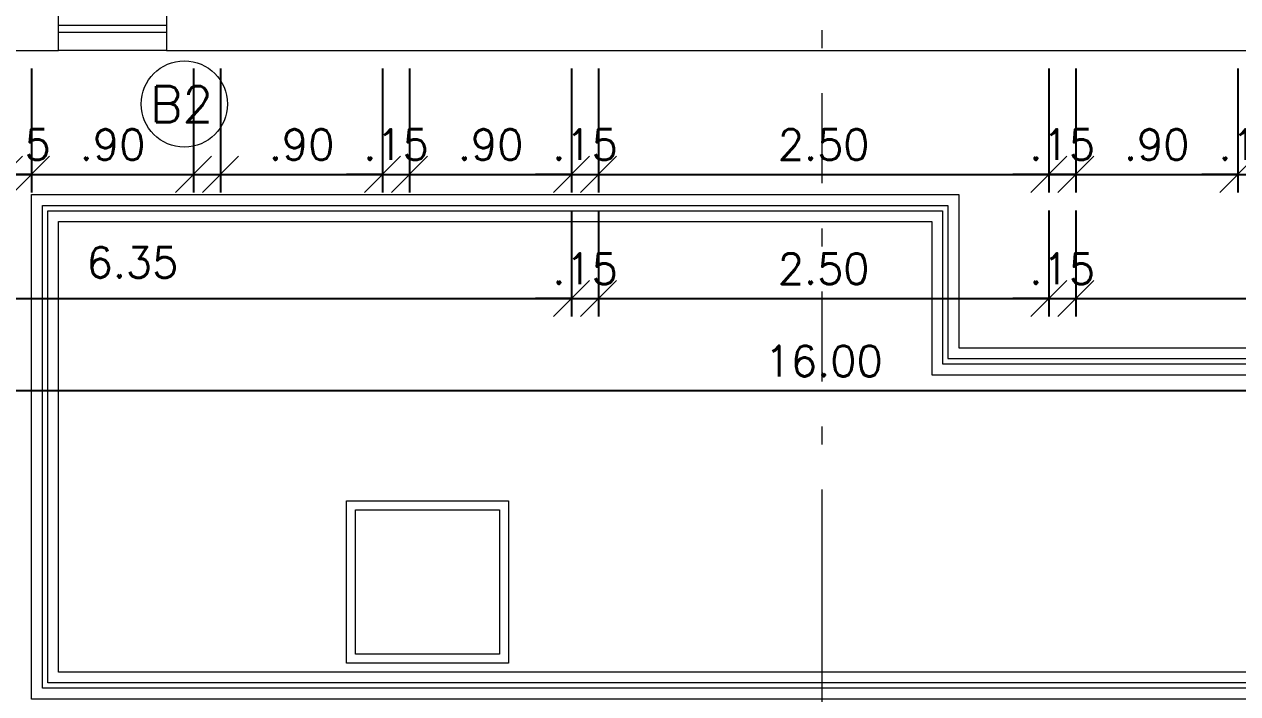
# Model space of a CAD drawing. Header units: millimetres. Extents: x 521 to 1055, y 261 to 520.
# Drawn here: x 534.62 to 541.36, y 370.68 to 374.39 of the extents above; entities that cross this region are included whole.
import ezdxf
from ezdxf.enums import TextEntityAlignment as Align

# ---------------------------------------------------------------- set-up
doc = ezdxf.new("R2010")
doc.units = ezdxf.units.MM
doc.linetypes.add('CONTINU', pattern=[0])
doc.linetypes.add('DASHDOTX2', pattern=[2, 1, -0.5, 0, -0.5])
doc.layers.add('0.1', color=8, linetype='Continuous', lineweight=13)
doc.styles.add('ROMANS', font='romans')
doc.styles.get("Standard").update_dxf_attribs({"font": 'romans.shx'})
doc.dimstyles.new('Fares Eng - 50', dxfattribs={"dimscale": 2, "dimtxt": 0.085, "dimasz": 0.1, "dimexe": 0.05, "dimexo": 0.05, "dimgap": 0.04, "dimtad": 1, "dimzin": 4, "dimdsep": 46, "dimtxsty": 'ROMANS', "dimblk1": 'OBLIQUE', "dimblk2": 'OBLIQUE', "dimsah": 1, "dimcen": 0.05, "dimdle": 0.05, "dimclrd": 8, "dimclre": 8, "dimclrt": 8, "dimaunit": 1, "dimadec": 0, "dimazin": 0, "dimtfac": 1, "dimtix": 1, "dimtmove": 2, "dimatfit": 0, "dimldrblk": 'OPEN90', "dimfxl": 1, "dimtolj": 1, "dimtzin": 0, "dimarcsym": 0})

# ---------------------------------------------------------------- blocks, each defined once
blk = doc.blocks.new('_OBLIQUE')
at = {"color": 0, "linetype": 'ByBlock'}
blk.add_line((-0.5, -0.5), (0.5, 0.5), dxfattribs=at)
blk = doc.blocks.new('*D1101')
at = {"layer": '0.1', "color": 8, "linetype": 'CONTINU', "lineweight": -2, "transparency": 16777216}
for p, q in [((534.514, 374.1465), (534.514, 373.4588)), ((534.664, 374.1465), (534.664, 373.4588)), ((534.514, 373.5588), (534.314, 373.5588)), ((534.664, 373.5588), (534.514, 373.5588)), ((534.664, 373.5588), (534.864, 373.5588))]:
    blk.add_line(p, q, dxfattribs=at)
at = {"layer": 'DEFPOINTS', "color": 0, "linetype": 'CONTINU', "lineweight": -2, "transparency": 16777216}
for p in [(534.514, 374.2465), (534.664, 374.2465), (534.514, 373.5588)]:
    blk.add_point(p, dxfattribs=at)
at = {"layer": '0.1', "color": 8, "linetype": 'CONTINU', "lineweight": -2, "transparency": 16777216, "xscale": 0.2, "yscale": 0.2, "zscale": 0.2}
blk.add_blockref('_OBLIQUE', (534.514, 373.5588), dxfattribs=at)
at = {"layer": '0.1', "color": 8, "linetype": 'CONTINU', "lineweight": -2, "transparency": 16777216, "xscale": 0.2, "yscale": 0.2, "zscale": 0.2, "rotation": 180}
blk.add_blockref('_OBLIQUE', (534.664, 373.5588), dxfattribs=at)
at = {"layer": '0.1', "color": 8, "linetype": 'CONTINU', "transparency": 16777216, "insert": (534.589, 373.7238), "char_height": 0.17, "attachment_point": 5, "style": 'ROMANS'}
blk.add_mtext('\\A1;.15', dxfattribs=at)
blk = doc.blocks.new('_Open90')
at = {"color": 0, "linetype": 'ByBlock', "lineweight": -2}
for p, q in [((-0.5, 0.5), (0, 0)), ((0, 0), (-1, 0)), ((0, 0), (-0.5, -0.5))]:
    blk.add_line(p, q, dxfattribs=at)
blk = doc.blocks.new('*D1103')
at = {"layer": '0.1', "color": 8, "linetype": 'CONTINU', "lineweight": -2, "transparency": 16777216}
for p, q in [((534.664, 374.1465), (534.664, 373.4588)), ((535.564, 374.1465), (535.564, 373.4588)), ((534.564, 373.5588), (535.664, 373.5588))]:
    blk.add_line(p, q, dxfattribs=at)
at = {"layer": 'DEFPOINTS', "color": 0, "linetype": 'CONTINU', "lineweight": -2, "transparency": 16777216}
for p in [(534.664, 374.2465), (535.564, 374.2465), (535.564, 373.5588)]:
    blk.add_point(p, dxfattribs=at)
at = {"layer": '0.1', "color": 8, "linetype": 'CONTINU', "lineweight": -2, "transparency": 16777216, "xscale": 0.2, "yscale": 0.2, "zscale": 0.2, "rotation": 180}
blk.add_blockref('_OBLIQUE', (534.664, 373.5588), dxfattribs=at)
at = {"layer": '0.1', "color": 8, "linetype": 'CONTINU', "lineweight": -2, "transparency": 16777216, "xscale": 0.2, "yscale": 0.2, "zscale": 0.2}
blk.add_blockref('_OBLIQUE', (535.564, 373.5588), dxfattribs=at)
at = {"layer": '0.1', "color": 8, "linetype": 'CONTINU', "transparency": 16777216, "insert": (535.114, 373.7238), "char_height": 0.17, "attachment_point": 5, "style": 'ROMANS'}
blk.add_mtext('\\A1;.90', dxfattribs=at)
blk = doc.blocks.new('*D1104')
at = {"layer": '0.1', "color": 8, "lineweight": -2, "transparency": 16777216}
for p, q in [((535.714, 374.1465), (535.714, 373.4588)), ((536.614, 374.1465), (536.614, 373.4588)), ((535.614, 373.5588), (536.714, 373.5588))]:
    blk.add_line(p, q, dxfattribs=at)
at = {"layer": 'DEFPOINTS', "color": 0, "lineweight": -2, "transparency": 16777216}
for p in [(535.714, 374.2465), (536.614, 374.2465), (536.614, 373.5588)]:
    blk.add_point(p, dxfattribs=at)
at = {"layer": '0.1', "color": 8, "lineweight": -2, "transparency": 16777216, "xscale": 0.2, "yscale": 0.2, "zscale": 0.2, "rotation": 180}
blk.add_blockref('_OBLIQUE', (535.714, 373.5588), dxfattribs=at)
at = {"layer": '0.1', "color": 8, "lineweight": -2, "transparency": 16777216, "xscale": 0.2, "yscale": 0.2, "zscale": 0.2}
blk.add_blockref('_OBLIQUE', (536.614, 373.5588), dxfattribs=at)
at = {"layer": '0.1', "color": 8, "transparency": 16777216, "insert": (536.164, 373.7238), "char_height": 0.17, "attachment_point": 5, "style": 'ROMANS'}
blk.add_mtext('\\A1;.90', dxfattribs=at)
blk = doc.blocks.new('*D1105')
at = {"layer": '0.1', "color": 8, "linetype": 'CONTINU', "lineweight": -2, "transparency": 16777216}
for p, q in [((536.614, 374.1465), (536.614, 373.4588)), ((536.764, 374.1465), (536.764, 373.4588)), ((536.614, 373.5588), (536.414, 373.5588)), ((536.614, 373.5588), (536.764, 373.5588)), ((536.764, 373.5588), (536.964, 373.5588))]:
    blk.add_line(p, q, dxfattribs=at)
at = {"layer": 'DEFPOINTS', "color": 0, "linetype": 'CONTINU', "lineweight": -2, "transparency": 16777216}
for p in [(536.614, 374.2465), (536.764, 374.2465), (536.764, 373.5588)]:
    blk.add_point(p, dxfattribs=at)
at = {"layer": '0.1', "color": 8, "linetype": 'CONTINU', "lineweight": -2, "transparency": 16777216, "xscale": 0.2, "yscale": 0.2, "zscale": 0.2}
blk.add_blockref('_OBLIQUE', (536.614, 373.5588), dxfattribs=at)
at = {"layer": '0.1', "color": 8, "linetype": 'CONTINU', "lineweight": -2, "transparency": 16777216, "xscale": 0.2, "yscale": 0.2, "zscale": 0.2, "rotation": 180}
blk.add_blockref('_OBLIQUE', (536.764, 373.5588), dxfattribs=at)
at = {"layer": '0.1', "color": 8, "linetype": 'CONTINU', "transparency": 16777216, "insert": (536.689, 373.7238), "char_height": 0.17, "attachment_point": 5, "style": 'ROMANS'}
blk.add_mtext('\\A1;.15', dxfattribs=at)
blk = doc.blocks.new('*D1106')
at = {"layer": '0.1', "color": 8, "linetype": 'CONTINU', "lineweight": -2, "transparency": 16777216}
for p, q in [((536.764, 374.1465), (536.764, 373.4588)), ((537.664, 374.1465), (537.664, 373.4588)), ((536.664, 373.5588), (537.764, 373.5588))]:
    blk.add_line(p, q, dxfattribs=at)
at = {"layer": 'DEFPOINTS', "color": 0, "linetype": 'CONTINU', "lineweight": -2, "transparency": 16777216}
for p in [(536.764, 374.2465), (537.664, 374.2465), (537.664, 373.5588)]:
    blk.add_point(p, dxfattribs=at)
at = {"layer": '0.1', "color": 8, "linetype": 'CONTINU', "lineweight": -2, "transparency": 16777216, "xscale": 0.2, "yscale": 0.2, "zscale": 0.2, "rotation": 180}
blk.add_blockref('_OBLIQUE', (536.764, 373.5588), dxfattribs=at)
at = {"layer": '0.1', "color": 8, "linetype": 'CONTINU', "lineweight": -2, "transparency": 16777216, "xscale": 0.2, "yscale": 0.2, "zscale": 0.2}
blk.add_blockref('_OBLIQUE', (537.664, 373.5588), dxfattribs=at)
at = {"layer": '0.1', "color": 8, "linetype": 'CONTINU', "transparency": 16777216, "insert": (537.214, 373.7238), "char_height": 0.17, "attachment_point": 5, "style": 'ROMANS'}
blk.add_mtext('\\A1;.90', dxfattribs=at)
blk = doc.blocks.new('*D1107')
at = {"layer": '0.1', "color": 8, "linetype": 'CONTINU', "lineweight": -2, "transparency": 16777216}
for p, q in [((537.664, 374.1465), (537.664, 373.4588)), ((537.814, 374.1465), (537.814, 373.4588)), ((537.664, 373.5588), (537.464, 373.5588)), ((537.664, 373.5588), (537.814, 373.5588)), ((537.814, 373.5588), (538.014, 373.5588))]:
    blk.add_line(p, q, dxfattribs=at)
at = {"layer": 'DEFPOINTS', "color": 0, "linetype": 'CONTINU', "lineweight": -2, "transparency": 16777216}
for p in [(537.664, 374.2465), (537.814, 374.2465), (537.814, 373.5588)]:
    blk.add_point(p, dxfattribs=at)
at = {"layer": '0.1', "color": 8, "linetype": 'CONTINU', "lineweight": -2, "transparency": 16777216, "xscale": 0.2, "yscale": 0.2, "zscale": 0.2}
blk.add_blockref('_OBLIQUE', (537.664, 373.5588), dxfattribs=at)
at = {"layer": '0.1', "color": 8, "linetype": 'CONTINU', "lineweight": -2, "transparency": 16777216, "xscale": 0.2, "yscale": 0.2, "zscale": 0.2, "rotation": 180}
blk.add_blockref('_OBLIQUE', (537.814, 373.5588), dxfattribs=at)
at = {"layer": '0.1', "color": 8, "linetype": 'CONTINU', "transparency": 16777216, "insert": (537.739, 373.7238), "char_height": 0.17, "attachment_point": 5, "style": 'ROMANS'}
blk.add_mtext('\\A1;.15', dxfattribs=at)
blk = doc.blocks.new('*D1108')
at = {"layer": '0.1', "color": 8, "linetype": 'CONTINU', "lineweight": -2, "transparency": 16777216}
for p, q in [((537.814, 374.1465), (537.814, 373.4588)), ((540.314, 374.1465), (540.314, 373.4588)), ((537.714, 373.5588), (540.414, 373.5588))]:
    blk.add_line(p, q, dxfattribs=at)
at = {"layer": 'DEFPOINTS', "color": 0, "linetype": 'CONTINU', "lineweight": -2, "transparency": 16777216}
for p in [(537.814, 374.2465), (540.314, 374.2465), (540.314, 373.5588)]:
    blk.add_point(p, dxfattribs=at)
at = {"layer": '0.1', "color": 8, "linetype": 'CONTINU', "lineweight": -2, "transparency": 16777216, "xscale": 0.2, "yscale": 0.2, "zscale": 0.2, "rotation": 180}
blk.add_blockref('_OBLIQUE', (537.814, 373.5588), dxfattribs=at)
at = {"layer": '0.1', "color": 8, "linetype": 'CONTINU', "lineweight": -2, "transparency": 16777216, "xscale": 0.2, "yscale": 0.2, "zscale": 0.2}
blk.add_blockref('_OBLIQUE', (540.314, 373.5588), dxfattribs=at)
at = {"layer": '0.1', "color": 8, "linetype": 'CONTINU', "transparency": 16777216, "insert": (539.064, 373.7238), "char_height": 0.17, "attachment_point": 5, "style": 'ROMANS'}
blk.add_mtext('\\A1;2.50', dxfattribs=at)
blk = doc.blocks.new('*D1109')
at = {"layer": '0.1', "color": 8, "linetype": 'CONTINU', "lineweight": -2, "transparency": 16777216}
for p, q in [((540.314, 374.1465), (540.314, 373.4588)), ((540.464, 374.1465), (540.464, 373.4588)), ((540.314, 373.5588), (540.114, 373.5588)), ((540.464, 373.5588), (540.314, 373.5588)), ((540.464, 373.5588), (540.664, 373.5588))]:
    blk.add_line(p, q, dxfattribs=at)
at = {"layer": 'DEFPOINTS', "color": 0, "linetype": 'CONTINU', "lineweight": -2, "transparency": 16777216}
for p in [(540.314, 374.2465), (540.464, 374.2465), (540.314, 373.5588)]:
    blk.add_point(p, dxfattribs=at)
at = {"layer": '0.1', "color": 8, "linetype": 'CONTINU', "lineweight": -2, "transparency": 16777216, "xscale": 0.2, "yscale": 0.2, "zscale": 0.2}
blk.add_blockref('_OBLIQUE', (540.314, 373.5588), dxfattribs=at)
at = {"layer": '0.1', "color": 8, "linetype": 'CONTINU', "lineweight": -2, "transparency": 16777216, "xscale": 0.2, "yscale": 0.2, "zscale": 0.2, "rotation": 180}
blk.add_blockref('_OBLIQUE', (540.464, 373.5588), dxfattribs=at)
at = {"layer": '0.1', "color": 8, "linetype": 'CONTINU', "transparency": 16777216, "insert": (540.389, 373.7238), "char_height": 0.17, "attachment_point": 5, "style": 'ROMANS'}
blk.add_mtext('\\A1;.15', dxfattribs=at)
blk = doc.blocks.new('*D1113')
at = {"layer": '0.1', "color": 8, "linetype": 'CONTINU', "lineweight": -2, "transparency": 16777216}
for p, q in [((531.314, 373.3588), (531.314, 372.77)), ((537.664, 373.3588), (537.664, 372.77)), ((531.214, 372.87), (537.764, 372.87))]:
    blk.add_line(p, q, dxfattribs=at)
at = {"layer": 'DEFPOINTS', "color": 0, "linetype": 'CONTINU', "lineweight": -2, "transparency": 16777216}
for p in [(531.314, 373.4588), (537.664, 373.4588), (537.664, 372.87)]:
    blk.add_point(p, dxfattribs=at)
at = {"layer": '0.1', "color": 8, "linetype": 'CONTINU', "lineweight": -2, "transparency": 16777216, "xscale": 0.2, "yscale": 0.2, "zscale": 0.2, "rotation": 180}
blk.add_blockref('_OBLIQUE', (531.314, 372.87), dxfattribs=at)
at = {"layer": '0.1', "color": 8, "linetype": 'CONTINU', "lineweight": -2, "transparency": 16777216, "xscale": 0.2, "yscale": 0.2, "zscale": 0.2}
blk.add_blockref('_OBLIQUE', (537.664, 372.87), dxfattribs=at)
at = {"layer": '0.1', "color": 8, "linetype": 'CONTINU', "transparency": 16777216, "insert": (535.2245, 373.07), "char_height": 0.17, "attachment_point": 5, "style": 'ROMANS'}
blk.add_mtext('\\A1;6.35', dxfattribs=at)
blk = doc.blocks.new('*D1115')
at = {"layer": '0.1', "color": 8, "linetype": 'CONTINU', "lineweight": -2, "transparency": 16777216}
for p, q in [((537.664, 373.3588), (537.664, 372.77)), ((537.814, 373.3588), (537.814, 372.77)), ((537.664, 372.87), (537.464, 372.87)), ((537.664, 372.87), (537.814, 372.87)), ((537.814, 372.87), (538.014, 372.87))]:
    blk.add_line(p, q, dxfattribs=at)
at = {"layer": 'DEFPOINTS', "color": 0, "linetype": 'CONTINU', "lineweight": -2, "transparency": 16777216}
for p in [(537.664, 373.4588), (537.814, 373.4588), (537.814, 372.87)]:
    blk.add_point(p, dxfattribs=at)
at = {"layer": '0.1', "color": 8, "linetype": 'CONTINU', "lineweight": -2, "transparency": 16777216, "xscale": 0.2, "yscale": 0.2, "zscale": 0.2}
blk.add_blockref('_OBLIQUE', (537.664, 372.87), dxfattribs=at)
at = {"layer": '0.1', "color": 8, "linetype": 'CONTINU', "lineweight": -2, "transparency": 16777216, "xscale": 0.2, "yscale": 0.2, "zscale": 0.2, "rotation": 180}
blk.add_blockref('_OBLIQUE', (537.814, 372.87), dxfattribs=at)
at = {"layer": '0.1', "color": 8, "linetype": 'CONTINU', "transparency": 16777216, "insert": (537.739, 373.035), "char_height": 0.17, "attachment_point": 5, "style": 'ROMANS'}
blk.add_mtext('\\A1;.15', dxfattribs=at)
blk = doc.blocks.new('*D1116')
at = {"layer": '0.1', "color": 8, "linetype": 'CONTINU', "lineweight": -2, "transparency": 16777216}
for p, q in [((537.814, 373.3588), (537.814, 372.77)), ((540.314, 373.3588), (540.314, 372.77)), ((537.714, 372.87), (540.414, 372.87))]:
    blk.add_line(p, q, dxfattribs=at)
at = {"layer": 'DEFPOINTS', "color": 0, "linetype": 'CONTINU', "lineweight": -2, "transparency": 16777216}
for p in [(537.814, 373.4588), (540.314, 373.4588), (540.314, 372.87)]:
    blk.add_point(p, dxfattribs=at)
at = {"layer": '0.1', "color": 8, "linetype": 'CONTINU', "lineweight": -2, "transparency": 16777216, "xscale": 0.2, "yscale": 0.2, "zscale": 0.2, "rotation": 180}
blk.add_blockref('_OBLIQUE', (537.814, 372.87), dxfattribs=at)
at = {"layer": '0.1', "color": 8, "linetype": 'CONTINU', "lineweight": -2, "transparency": 16777216, "xscale": 0.2, "yscale": 0.2, "zscale": 0.2}
blk.add_blockref('_OBLIQUE', (540.314, 372.87), dxfattribs=at)
at = {"layer": '0.1', "color": 8, "linetype": 'CONTINU', "transparency": 16777216, "insert": (539.064, 373.035), "char_height": 0.17, "attachment_point": 5, "style": 'ROMANS'}
blk.add_mtext('\\A1;2.50', dxfattribs=at)
blk = doc.blocks.new('*D1117')
at = {"layer": '0.1', "color": 8, "linetype": 'CONTINU', "lineweight": -2, "transparency": 16777216}
for p, q in [((540.314, 373.3588), (540.314, 372.77)), ((540.464, 373.3588), (540.464, 372.77)), ((540.314, 372.87), (540.114, 372.87)), ((540.314, 372.87), (540.464, 372.87)), ((540.464, 372.87), (540.664, 372.87))]:
    blk.add_line(p, q, dxfattribs=at)
at = {"layer": 'DEFPOINTS', "color": 0, "linetype": 'CONTINU', "lineweight": -2, "transparency": 16777216}
for p in [(540.314, 373.4588), (540.464, 373.4588), (540.464, 372.87)]:
    blk.add_point(p, dxfattribs=at)
at = {"layer": '0.1', "color": 8, "linetype": 'CONTINU', "lineweight": -2, "transparency": 16777216, "xscale": 0.2, "yscale": 0.2, "zscale": 0.2}
blk.add_blockref('_OBLIQUE', (540.314, 372.87), dxfattribs=at)
at = {"layer": '0.1', "color": 8, "linetype": 'CONTINU', "lineweight": -2, "transparency": 16777216, "xscale": 0.2, "yscale": 0.2, "zscale": 0.2, "rotation": 180}
blk.add_blockref('_OBLIQUE', (540.464, 372.87), dxfattribs=at)
at = {"layer": '0.1', "color": 8, "linetype": 'CONTINU', "transparency": 16777216, "insert": (540.389, 373.035), "char_height": 0.17, "attachment_point": 5, "style": 'ROMANS'}
blk.add_mtext('\\A1;.15', dxfattribs=at)
blk = doc.blocks.new('*D1118')
at = {"layer": '0.1', "color": 8, "linetype": 'CONTINU', "lineweight": -2, "transparency": 16777216}
for p, q in [((540.464, 373.3588), (540.464, 372.77)), ((546.814, 373.3588), (546.814, 372.77)), ((540.364, 372.87), (546.914, 372.87))]:
    blk.add_line(p, q, dxfattribs=at)
at = {"layer": 'DEFPOINTS', "color": 0, "linetype": 'CONTINU', "lineweight": -2, "transparency": 16777216}
for p in [(540.464, 373.4588), (546.814, 373.4588), (546.814, 372.87)]:
    blk.add_point(p, dxfattribs=at)
at = {"layer": '0.1', "color": 8, "linetype": 'CONTINU', "lineweight": -2, "transparency": 16777216, "xscale": 0.2, "yscale": 0.2, "zscale": 0.2, "rotation": 180}
blk.add_blockref('_OBLIQUE', (540.464, 372.87), dxfattribs=at)
at = {"layer": '0.1', "color": 8, "linetype": 'CONTINU', "lineweight": -2, "transparency": 16777216, "xscale": 0.2, "yscale": 0.2, "zscale": 0.2}
blk.add_blockref('_OBLIQUE', (546.814, 372.87), dxfattribs=at)
at = {"layer": '0.1', "color": 8, "linetype": 'CONTINU', "transparency": 16777216, "insert": (543.639, 373.035), "char_height": 0.17, "attachment_point": 5, "style": 'ROMANS'}
blk.add_mtext('\\A1;6.35', dxfattribs=at)
blk = doc.blocks.new('*D1198')
at = {"layer": '0.1', "color": 8, "linetype": 'CONTINU', "lineweight": -2, "transparency": 16777216}
for p, q in [((531.064, 372.67), (531.064, 372.2574)), ((547.064, 372.6715), (547.064, 372.2574)), ((547.164, 372.3574), (530.964, 372.3574))]:
    blk.add_line(p, q, dxfattribs=at)
at = {"layer": 'DEFPOINTS', "color": 0, "linetype": 'CONTINU', "lineweight": -2, "transparency": 16777216}
for p in [(531.064, 372.77), (547.064, 372.7715), (531.064, 372.3574)]:
    blk.add_point(p, dxfattribs=at)
at = {"layer": '0.1', "color": 8, "linetype": 'CONTINU', "lineweight": -2, "transparency": 16777216, "xscale": 0.2, "yscale": 0.2, "zscale": 0.2, "rotation": 180}
blk.add_blockref('_OBLIQUE', (531.064, 372.3574), dxfattribs=at)
at = {"layer": '0.1', "color": 8, "linetype": 'CONTINU', "lineweight": -2, "transparency": 16777216, "xscale": 0.2, "yscale": 0.2, "zscale": 0.2}
blk.add_blockref('_OBLIQUE', (547.064, 372.3574), dxfattribs=at)
at = {"layer": '0.1', "color": 8, "linetype": 'CONTINU', "transparency": 16777216, "insert": (539.064, 372.5224), "char_height": 0.17, "attachment_point": 5, "style": 'ROMANS'}
blk.add_mtext('\\A1;16.00', dxfattribs=at)
blk = doc.blocks.new('*D1168')
at = {"layer": '0.1', "color": 8, "linetype": 'CONTINU', "lineweight": -2, "transparency": 16777216}
for p, q in [((540.464, 374.1465), (540.464, 373.4588)), ((541.364, 374.1465), (541.364, 373.4588)), ((540.364, 373.5588), (541.464, 373.5588))]:
    blk.add_line(p, q, dxfattribs=at)
at = {"layer": 'DEFPOINTS', "color": 0, "linetype": 'CONTINU', "lineweight": -2, "transparency": 16777216}
for p in [(540.464, 374.2465), (541.364, 374.2465), (541.364, 373.5588)]:
    blk.add_point(p, dxfattribs=at)
at = {"layer": '0.1', "color": 8, "linetype": 'CONTINU', "lineweight": -2, "transparency": 16777216, "xscale": 0.2, "yscale": 0.2, "zscale": 0.2, "rotation": 180}
blk.add_blockref('_OBLIQUE', (540.464, 373.5588), dxfattribs=at)
at = {"layer": '0.1', "color": 8, "linetype": 'CONTINU', "lineweight": -2, "transparency": 16777216, "xscale": 0.2, "yscale": 0.2, "zscale": 0.2}
blk.add_blockref('_OBLIQUE', (541.364, 373.5588), dxfattribs=at)
at = {"layer": '0.1', "color": 8, "linetype": 'CONTINU', "transparency": 16777216, "insert": (540.914, 373.7238), "char_height": 0.17, "attachment_point": 5, "style": 'ROMANS'}
blk.add_mtext('\\A1;.90', dxfattribs=at)
blk = doc.blocks.new('*D1172')
at = {"layer": '0.1', "color": 8, "linetype": 'CONTINU', "lineweight": -2, "transparency": 16777216}
for p, q in [((541.364, 374.1465), (541.364, 373.4588)), ((541.514, 374.1465), (541.514, 373.4588)), ((541.364, 373.5588), (541.164, 373.5588)), ((541.364, 373.5588), (541.514, 373.5588)), ((541.514, 373.5588), (541.714, 373.5588))]:
    blk.add_line(p, q, dxfattribs=at)
at = {"layer": 'DEFPOINTS', "color": 0, "linetype": 'CONTINU', "lineweight": -2, "transparency": 16777216}
for p in [(541.364, 374.2465), (541.514, 374.2465), (541.514, 373.5588)]:
    blk.add_point(p, dxfattribs=at)
at = {"layer": '0.1', "color": 8, "linetype": 'CONTINU', "lineweight": -2, "transparency": 16777216, "xscale": 0.2, "yscale": 0.2, "zscale": 0.2}
blk.add_blockref('_OBLIQUE', (541.364, 373.5588), dxfattribs=at)
at = {"layer": '0.1', "color": 8, "linetype": 'CONTINU', "lineweight": -2, "transparency": 16777216, "xscale": 0.2, "yscale": 0.2, "zscale": 0.2, "rotation": 180}
blk.add_blockref('_OBLIQUE', (541.514, 373.5588), dxfattribs=at)
at = {"layer": '0.1', "color": 8, "linetype": 'CONTINU', "transparency": 16777216, "insert": (541.439, 373.7238), "char_height": 0.17, "attachment_point": 5, "style": 'ROMANS'}
blk.add_mtext('\\A1;.15', dxfattribs=at)
blk = doc.blocks.new('Cor-4A')
h = blk.add_hatch(color=1)
edge = h.paths.add_edge_path()
edge.add_line((-0.000046, -0.007316), (-0.007572, 0))
edge.add_line((-0.007572, 0), (-0.000141, 0.007314))
edge.add_line((-0.000141, 0.007314), (-0.000141, 0.004997))
edge.add_arc((0.000001, 0), 0.004999, 91.62163, 269.46796)
edge.add_line((-0.000046, -0.004999), (-0.000046, -0.007316))
at = {"linetype": 'DASHDOTX2'}
blk.add_line((0, 0.037351), (0, 0.004998), dxfattribs=at)
at = {"color": 1}
blk.add_lwpolyline([(-0.000046, -0.007316), (-0.007572, 0), (-0.000141, 0.007314), (-0.000141, 0.004997, 0.98138), (-0.000046, -0.004999)], format="xyb", close=True, dxfattribs=at)
blk.add_circle((0, 0), 0.004998, dxfattribs=at)
at = {"color": 3, "style": 'ROMANS'}
blk.add_attdef('O', text='', height=0.006, rotation=90, dxfattribs=at).set_placement((0.000194, 0), align=Align.MIDDLE)

msp = doc.modelspace()

# ---------------------------------------------------------------- linework, layer by layer
at = {"layer": '0.1', "color": 8, "linetype": 'DASHDOTX2', "ltscale": 0.5}
msp.add_line((539.05324, 424.60892), (539.05324, 371.68747), dxfattribs=at)
at = {"layer": '0.1', "color": 7}
for p, q in [((534.81404, 374.24649), (534.81404, 374.49649)), ((535.41404, 374.49649), (535.41404, 374.24649)), ((531.06404, 374.24649), (534.81404, 374.24649)), ((535.41404, 374.24649), (547.06404, 374.24649))]:
    msp.add_line(p, q, dxfattribs=at)
at = {"layer": '0.1', "color": 8, "linetype": 'CONTINU'}
for p, q in [((534.81404, 374.38649), (535.41404, 374.38649)), ((535.41404, 374.34649), (534.81404, 374.34649)), ((535.41404, 374.24649), (534.81404, 374.24649))]:
    msp.add_line(p, q, dxfattribs=at)
at = {"layer": '0.1', "color": 8}
for points in [[(546.96404, 371.04649), (546.96404, 370.64649), (534.66404, 370.64649), (534.66404, 373.44649), (539.81404, 373.44649), (539.81404, 372.59649), (543.71404, 372.59649), (543.71404, 374.24649), (543.71404, 374.24649)], [(546.90404, 371.04649), (546.90404, 370.70649), (534.72404, 370.70649), (534.72404, 373.38649), (539.75404, 373.38649), (539.75404, 372.53649), (543.77404, 372.53649), (543.77404, 374.18649), (546.81404, 374.18649)], [(546.87404, 371.04649), (546.87404, 370.73649), (534.75404, 370.73649), (534.75404, 373.35649), (539.72404, 373.35649), (539.72404, 372.50649), (543.80404, 372.50649), (543.80404, 374.15649), (546.81404, 374.15649)], [(546.81404, 371.04649), (546.81404, 370.79649), (534.81404, 370.79649), (534.81404, 373.29649), (539.66404, 373.29649), (539.66404, 372.44649), (543.86404, 372.44649), (543.86404, 374.09649), (546.81404, 374.09649)]]:
    msp.add_lwpolyline(points, dxfattribs=at)
for points in [[(536.41404, 371.74649), (537.31404, 371.74649), (537.31404, 370.84649), (536.41404, 370.84649)], [(536.46404, 371.69649), (537.26404, 371.69649), (537.26404, 370.89649), (536.46404, 370.89649)]]:
    msp.add_lwpolyline(points, close=True, dxfattribs=at)
msp.add_circle((535.51241, 373.94913), 0.23964, dxfattribs=at)

# ---------------------------------------------------------------- block references
ref = msp.add_blockref('Cor-4A', (539.05324, 368.34081), dxfattribs=dict(at, xscale=89.59999999999991, yscale=89.59999999999991, zscale=89.59999999999991))
ref.add_attrib('O', 'C', dxfattribs={"layer": '0', "color": 3, "height": 0.5376, "style": 'ROMANS'}).set_placement((539.07063, 368.34081), align=Align.MIDDLE)

# ---------------------------------------------------------------- texts
msp.add_text('B2', height=0.2, dxfattribs=at).set_placement((535.3218, 373.84762))

# ---------------------------------------------------------------- dimensions: what is measured, and where the dimension line sits
at = {"layer": '0.1', "color": 8, "linetype": 'CONTINU'}
for base, p1, p2, picture, middle in [((534.51404, 373.55885), (534.66404, 374.24649), (534.51404, 374.24649), '*D1101', (534.58904, 373.72385)), ((535.56404, 373.55885), (534.66404, 374.24649), (535.56404, 374.24649), '*D1103', (535.11404, 373.72385)), ((536.76404, 373.55885), (536.61404, 374.24649), (536.76404, 374.24649), '*D1105', (536.68904, 373.72385)), ((537.66404, 373.55885), (536.76404, 374.24649), (537.66404, 374.24649), '*D1106', (537.21404, 373.72385)), ((537.81404, 373.55885), (537.66404, 374.24649), (537.81404, 374.24649), '*D1107', (537.73904, 373.72385)), ((540.31404, 373.55885), (537.81404, 374.24649), (540.31404, 374.24649), '*D1108', (539.06404, 373.72385)), ((540.31404, 373.55885), (540.46404, 374.24649), (540.31404, 374.24649), '*D1109', (540.38904, 373.72385)), ((541.36404, 373.55885), (540.46404, 374.24649), (541.36404, 374.24649), '*D1168', (540.91404, 373.72385)), ((541.51404, 373.55885), (541.36404, 374.24649), (541.51404, 374.24649), '*D1172', (541.43904, 373.72385)), ((537.81404, 372.86999), (537.66404, 373.45885), (537.81404, 373.45885), '*D1115', (537.73904, 373.03499)), ((540.31404, 372.86999), (537.81404, 373.45885), (540.31404, 373.45885), '*D1116', (539.06404, 373.03499)), ((540.46404, 372.86999), (540.31404, 373.45885), (540.46404, 373.45885), '*D1117', (540.38904, 373.03499)), ((546.81404, 372.86999), (540.46404, 373.45885), (546.81404, 373.45885), '*D1118', (543.63904, 373.03499)), ((531.06404, 372.35743), (547.06404, 372.77149), (531.06404, 372.76999), '*D1198', (539.06404, 372.52243))]:
    dim = msp.add_linear_dim(base=base, p1=p1, p2=p2, dimstyle='Fares Eng - 50', dxfattribs=at)
    dim.commit()
    dim.dimension.update_dxf_attribs({"geometry": picture, "text_midpoint": middle})
at = {"layer": '0.1', "color": 7}
dim = msp.add_linear_dim(base=(536.61404, 373.55885), p1=(535.71404, 374.24649), p2=(536.61404, 374.24649), dimstyle='Fares Eng - 50', dxfattribs=at)
dim.commit()
dim.dimension.update_dxf_attribs({"geometry": '*D1104', "text_midpoint": (536.16404, 373.72385)})
at = {"layer": '0.1', "color": 8, "linetype": 'CONTINU'}
dim = msp.add_linear_dim(base=(537.66404, 372.86999), p1=(531.31404, 373.45885), p2=(537.66404, 373.45885), dimstyle='Fares Eng - 50', dxfattribs=at)
dim.commit()
dim.dimension.update_dxf_attribs({"geometry": '*D1113', "text_midpoint": (535.22454, 373.06999), "dimtype": 160})

doc.saveas('drawing.dxf')
